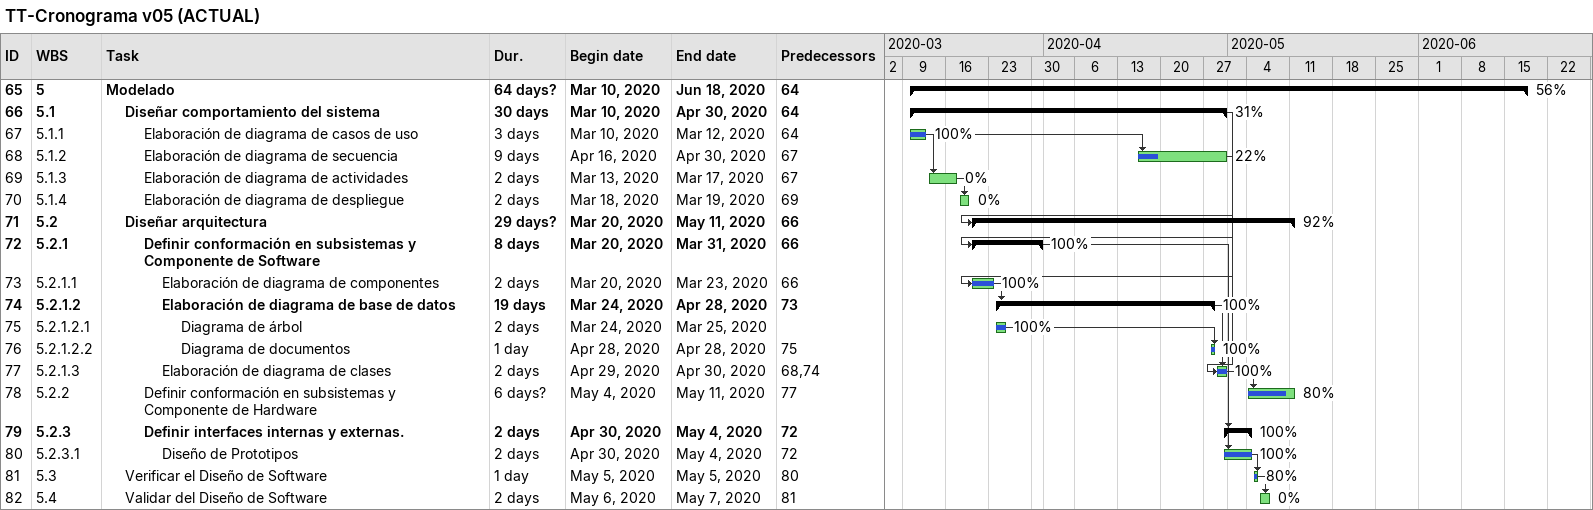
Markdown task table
TT-Cronograma v05 (ACTUAL)

| ID | WBS | Task | Duration | Start | Finish | Predecessors | % complete |
|---|---|---|---|---|---|---|---|
| 65 | 5 | **Modelado** | 64d? | 2020-03-10 | 2020-06-18 | 64 | 56 |
| 66 | 5.1 | **Diseñar comportamiento del sistema** | 30d | 2020-03-10 | 2020-04-30 | 64 | 31 |
| 67 | 5.1.1 | Elaboración de diagrama de casos de uso | 3d | 2020-03-10 | 2020-03-12 | 64 | 100 |
| 68 | 5.1.2 | Elaboración de diagrama de secuencia | 9d | 2020-04-16 | 2020-04-30 | 67 | 22 |
| 69 | 5.1.3 | Elaboración de diagrama de actividades | 2d | 2020-03-13 | 2020-03-17 | 67 | 0 |
| 70 | 5.1.4 | Elaboración de diagrama de despliegue | 2d | 2020-03-18 | 2020-03-19 | 69 | 0 |
| 71 | 5.2 | **Diseñar arquitectura** | 29d? | 2020-03-20 | 2020-05-11 | 66 | 92 |
| 72 | 5.2.1 | **Definir conformación en subsistemas y Componente de Software** | 8d | 2020-03-20 | 2020-03-31 | 66 | 100 |
| 73 | 5.2.1.1 | Elaboración de diagrama de componentes | 2d | 2020-03-20 | 2020-03-23 | 66 | 100 |
| 74 | 5.2.1.2 | **Elaboración de diagrama de base de datos** | 19d | 2020-03-24 | 2020-04-28 | 73 | 100 |
| 75 | 5.2.1.2.1 | Diagrama de árbol | 2d | 2020-03-24 | 2020-03-25 |  | 100 |
| 76 | 5.2.1.2.2 | Diagrama de documentos | 1d | 2020-04-28 | 2020-04-28 | 75 | 100 |
| 77 | 5.2.1.3 | Elaboración de diagrama de clases | 2d | 2020-04-29 | 2020-04-30 | 68, 74 | 100 |
| 78 | 5.2.2 | Definir conformación en subsistemas y Componente de Hardware | 6d? | 2020-05-04 | 2020-05-11 | 77 | 80 |
| 79 | 5.2.3 | **Definir interfaces internas y externas.** | 2d | 2020-04-30 | 2020-05-04 | 72 | 100 |
| 80 | 5.2.3.1 | Diseño de Prototipos | 2d | 2020-04-30 | 2020-05-04 | 72 | 100 |
| 81 | 5.3 | Verificar el Diseño de Software | 1d | 2020-05-05 | 2020-05-05 | 80 | 80 |
| 82 | 5.4 | Validar del Diseño de Software | 2d | 2020-05-06 | 2020-05-07 | 81 | 0 |
